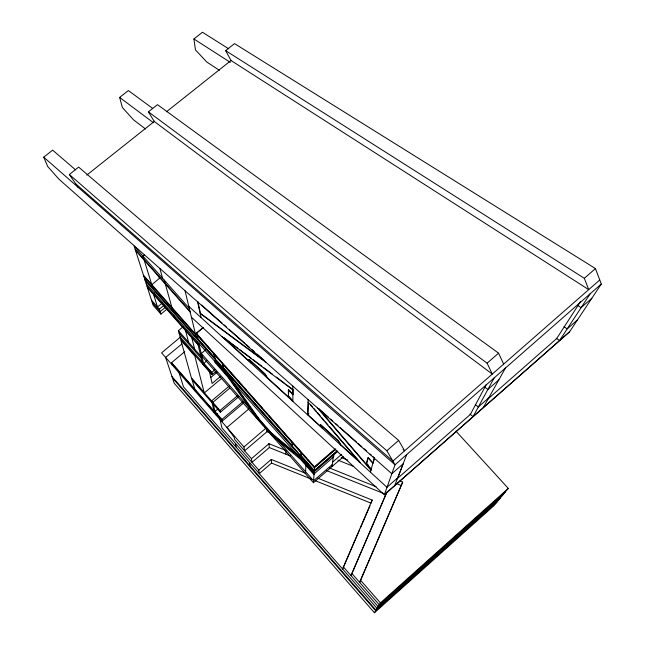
<?xml version="1.0" encoding="UTF-8"?>
<svg xmlns="http://www.w3.org/2000/svg" width="645" height="645" viewBox="0 0 645 645"><rect width="100%" height="100%" fill="white"/><g stroke="black" fill="none" stroke-linecap="round" stroke-linejoin="round"><path stroke-width="0.97" d="M300.941 455.854L301.022 452.242L292.169 442.228L292.193 445.953M301.199 453.153L301.142 455.676L314.308 470.584L337.069 450.863M308.133 399.674L307.536 414.775L308.995 413.518M305.609 471.721L305.899 464.61M308.447 403.165L307.971 414.8L322.476 428.038M269.546 432.19L271.505 434.416L271.126 434.746L300.643 459.466L313.68 474.228L314.171 472.551L301.078 457.724L271.4 432.948L271.013 433.279L258.524 419.113L227.54 375.245L214.882 360.91L215.277 360.579L227.935 374.914L258.903 418.782L258.524 419.113M203.223 327.499L196.274 333.272L196.564 334.481L314.333 467.706L314.389 466.867L334.94 449.073M205.787 349.735L201.321 353.468L201.998 356.306L313.43 482.718L314.284 470.963L337.101 451.186M314.308 470.584L314.542 467.383L335.819 448.96M332.006 466.593L333.57 455.007M366.932 462.425L368.19 457.555L373.116 463.07L374.535 457.982L373.044 456.66M317.969 478.251L372.157 500.069L342.608 569.019L359.66 529.706M370.391 472.156L374.285 458.2M371.52 468.802L371.197 469.939L318.509 408.608M371.415 502.415L372.157 500.069M386.839 492.111L351.001 575.598L386.637 492.828M601.285 284.034L569.471 331.965L384.339 494.796L395.046 464.779L601.285 284.034L595.464 268.578L234.522 43.602L225.645 50.633L231.007 60.509L588.724 289.637L584.33 278.293L225.645 50.633M394.756 485.508L406.737 454.54M402.698 482.089L359.644 582.371L402.698 482.089L399.9 480.968M360.458 527.876L369.972 505.938M486.346 384.42L470.382 414.396L396.667 479.179M494.143 377.93L473.091 416.597L469.963 414.074M483.274 407.648L505.487 367.989M181.858 343.954L165.628 357.443L174.206 383.251L374.455 612.75L380.421 602.914L508.3 488.394L455.975 431.142M580.508 301.642L556.675 338.552L487.33 399.505M590.28 293.677L559.521 340.584L556.24 338.254M508.3 488.394L493.748 505.841L374.455 612.75M505.495 491.748L379.268 604.808L351.751 573.349M502.769 495.021L378.147 606.655L343.237 566.713M500.109 498.214L377.059 608.453L183.454 386.839L178.552 371.012M497.513 501.318L376.003 610.202L171.981 376.559M496.747 502.237L375.688 610.718L172.433 377.914M384.291 494.707L569.43 331.869M498.907 379.784L487.862 389.475L484.758 387.121M591.836 298.256L581.105 307.665L577.847 305.528M488.846 397.747L478.324 406.987L475.292 404.568M577.404 319.928L567.173 328.918L563.988 326.692M75.53 169.82L52.64 150.14L43.715 157.17L395.046 464.779L386.831 450.742L398.658 440.414L78.642 167.12L69.346 174.489L78.029 187.211M487.096 363.2L498.569 353.178L157.477 104.651L148.398 111.843L154.268 121.478L492.296 374.06L487.096 363.2L148.398 111.843M584.33 278.293L595.464 268.578M599.753 279.97L392.886 461.094L75.747 183.865M332.602 462.143L341.648 454.29M332.28 464.513L313.575 480.759L276.374 438.576M313.43 482.718L343.309 456.773M314.333 467.706L335.577 449.307M337.738 451.395L314.228 471.769L145.117 280.325M333.457 455.813L333.86 455.467L333.667 456.878L313.68 474.228M271.013 433.279L300.675 458.063L301.078 457.724M271.255 459.442L271.545 463.062L259.266 473.624L258.814 470.132L271.255 459.442L305.819 473.357M268.965 443.687L269.296 447.549L252.026 462.36L251.469 458.676L268.965 443.687L285.783 450.444L285.896 454.225M266.78 429.231L266.99 431.699L244.608 450.831L243.955 446.953L265.877 428.232M243.721 402.875L222.315 421.016L221.953 419.387L242.697 401.811M249.147 408.664L226.943 427.514L234.248 437.431L234.635 439.422L251.469 458.676M218.083 408.857L215.003 411.454L221.953 419.387M238.763 396.675L220.356 412.236L219.977 410.518L237.602 395.619M217.325 413.477L215.793 414.775L212.85 402.383L229.717 388.153M229.201 386.057L211.568 400.924L214.559 413.364M216.091 371.302L212.011 374.729L211.536 372.592L214.85 369.819M210.85 377.462L216.978 372.318M220.55 376.374L212.124 383.453L209.23 370.746M204.296 392.95L194.83 355.992L180.785 340.036L191.549 378.413L204.296 392.95L221.904 378.147M206.916 360.829L203.61 363.595L211.536 372.592M204.013 364.135L204.134 365.78L198.781 343.293M257.911 418.669L259.072 420.314L258.685 420.645L227.862 377.027L215.261 362.756L215.277 360.579M203.207 327.628L195.467 334.062L143.488 275.246M197.209 333.578L195.661 334.86L143.779 276.149M197.805 336.085L196.265 337.367L185.042 290.758M172.368 365.143L171.57 362.659L184.72 351.719M212.011 374.729L180.802 339.278L178.391 330.683L183.051 326.83M180.89 336.73L161.597 352.831L243.955 446.953M162.137 303.158L157.485 306.98L153.542 294.354M167.136 309.011L160.928 314.123L159.38 309.132L164.032 305.303M165.588 307.173L160.162 311.64L152.317 302.747M144.512 254.815L142.948 256.089L143.924 259.242M86.785 175.093L154.631 121.187M166.466 111.787L231.152 60.396M145.568 129.016L133.596 119.906L122.373 107.538L119.639 97.419L128.371 90.55L152.704 108.449M219.324 70.257L206.731 61.993L195.467 49.883L193.911 38.974L202.457 32.25L228.814 48.891M341.189 457.45L347.711 460.062M266.99 431.699L269.787 432.819M337.867 460.111L353.718 466.464M396.619 483.661L401.279 485.532M329.531 468.012L376.075 486.701M269.296 447.549L290.532 456.088M326.692 470.616L383.259 493.352M271.545 463.062L311.583 479.195M315.3 480.694L371.165 503.197M193.911 38.974L230.33 62.372M264.498 360.878L200.41 313.341L197.878 301.731M200.192 313.526L265.861 362.264M119.639 97.419L153.47 122.752M223.573 337.48L237.957 348.284M239.553 349.485L251.534 358.483M253.13 359.684L261.918 366.287M263.515 367.481L272.303 374.084M276.294 377.083L285.082 383.686M286.678 384.888L293.072 389.685L293.088 394.563L288.573 389.507L288.637 393.345M221.759 336.464L292.83 389.886M274.536 436.955L276.052 438.221M278.326 440.124L280.591 442.019M282.107 443.284L293.467 452.79M403.085 449.517L404.617 450.823L398.658 440.414M69.346 174.489L386.831 450.742M201.627 305.045L221.872 322.952M224.121 324.935L226.371 326.926M229.362 329.579L245.108 343.503M246.608 344.825L249.607 347.478M251.856 349.469L254.106 351.461M257.105 354.113L264.595 360.74M318.606 408.511L328.297 417.081M330.538 419.065L332.772 421.04M335.755 423.684L337.996 425.66M340.229 427.635L356.637 442.147M358.128 443.47L361.861 446.767M364.094 448.743L366.336 450.726M370.061 454.024L371.552 455.346M223.46 337.633L250.865 362.635M291.653 399.868L267.554 377.873L265.095 373.963L249.131 359.41L250.615 361.748M359.692 462.005L341.116 445.042L338.73 441.099L320.799 424.757L322.718 427.917M188.8 306.383L386.96 487.281L397.78 477.776L403.206 463.747L391.829 473.728L58.848 179.092L47.674 166.45L43.715 157.17M384.339 494.796L191.46 317.267M372.866 463.287L367.932 457.773L366.441 463.61L371.27 469.012M366.683 463.4L368.497 465.424M292.854 394.764L288.339 389.709L288.452 396.425L292.878 401.392L292.814 386.113M288.686 396.224L291.846 399.779M189.275 308.326L134.136 246.148L153.131 305.27L160.928 314.123M135.168 249.365L189.961 311.172M135.49 250.373L190.17 312.059M196.274 333.272L314.389 466.867M199.015 336.706L222.428 363.345L223.307 367.981M224.686 365.739L227.338 368.738M228.669 370.246L241.939 385.258M244.592 388.258L246.583 390.507M248.575 392.765L251.889 396.514M253.219 398.013L262.507 408.527M265.168 411.526L266.49 413.034M269.142 416.033L271.134 418.282M273.125 420.54L285.735 434.803M289.057 438.552L291.048 440.801M303.884 455.33L305.883 457.587M307.883 459.845L310.543 462.86M311.874 464.368L314.542 467.383M144.69 278.987L314.284 470.963M300.675 458.063L313.768 472.898M146.222 283.768L215.494 362.224M220.3 367.682L222.291 369.932M224.275 372.189L226.927 375.188M231.482 380.324L299.417 457.265M301.691 459.861L304.948 463.553M306.254 465.029L309.511 468.713M310.817 470.189L314.075 473.882M147.108 286.517L197.87 344.019M147.383 287.38L198.047 344.785M201.321 353.468L254.461 413.719M255.783 415.227L273.053 434.811M260.378 421.798L263.652 425.515M264.966 426.998L268.239 430.707M151.502 300.191L159.38 309.132M178.391 330.683L200.772 356.096M179.06 333.078L201.313 358.33M203.836 363.409L211.762 372.407L212.237 374.535L204.352 365.594M180.149 336.956L202.191 361.982M219.977 410.518L191.718 378.276L194.766 389.161M192.242 380.155L211.995 402.69M213.269 404.141L220.356 412.236M171.57 362.659L214.035 411.171M171.763 363.256L214.164 411.704M215.406 413.123L222.315 421.016M360.523 580.178L380.421 602.914M258.814 470.132L221.961 427.957L220.058 419.645M317.614 408.059L370.956 470.149M310.439 404.463L312.39 406.729M313.688 408.245L316.284 411.268M317.582 412.784L320.178 415.807M321.476 417.315L324.072 420.338M325.37 421.854L327.966 424.878M329.264 426.393L359.789 461.925M308.036 402.166L359.983 462.65M228.257 376.696L229.418 378.341M233.49 384.097L236.981 389.04M239.303 392.329L241.633 395.627M244.536 399.739L248.027 404.681M250.937 408.793L254.42 413.727M251.381 363.506L248.906 359.596L264.869 374.156L267.328 378.067M322.758 428.675L320.355 424.732L338.278 441.067L340.665 445.018M498.569 353.178L503.664 364.103M144.23 260.233L151.793 284.655L159.412 278.414L158.589 275.568M152.075 285.542L152.938 288.323M154.389 293.015L155.227 295.716M159.847 268.465L162.621 278.269M164.225 280.075L165.064 283.091M165.33 284.034L171.86 307.351M172.094 308.197L172.844 310.858M174.094 315.332L174.811 317.904M194.927 389.725L195.419 391.483M185.534 330.603L188.606 342.285M191.783 337.682L194.677 349.187M197.281 341.592L202.715 364.167M197.048 334.481L198.144 339.109L215.027 358.209L214.116 353.783M197.66 301.916L201.079 317.59M214.882 360.91L215.261 362.756M213.85 353.637L214.825 358.378M235.401 443.341L236.151 447.154M222.856 364.352L223.509 367.811L292.395 445.784L292.37 442.309M249.494 462.433L250.058 465.972"/></g></svg>
